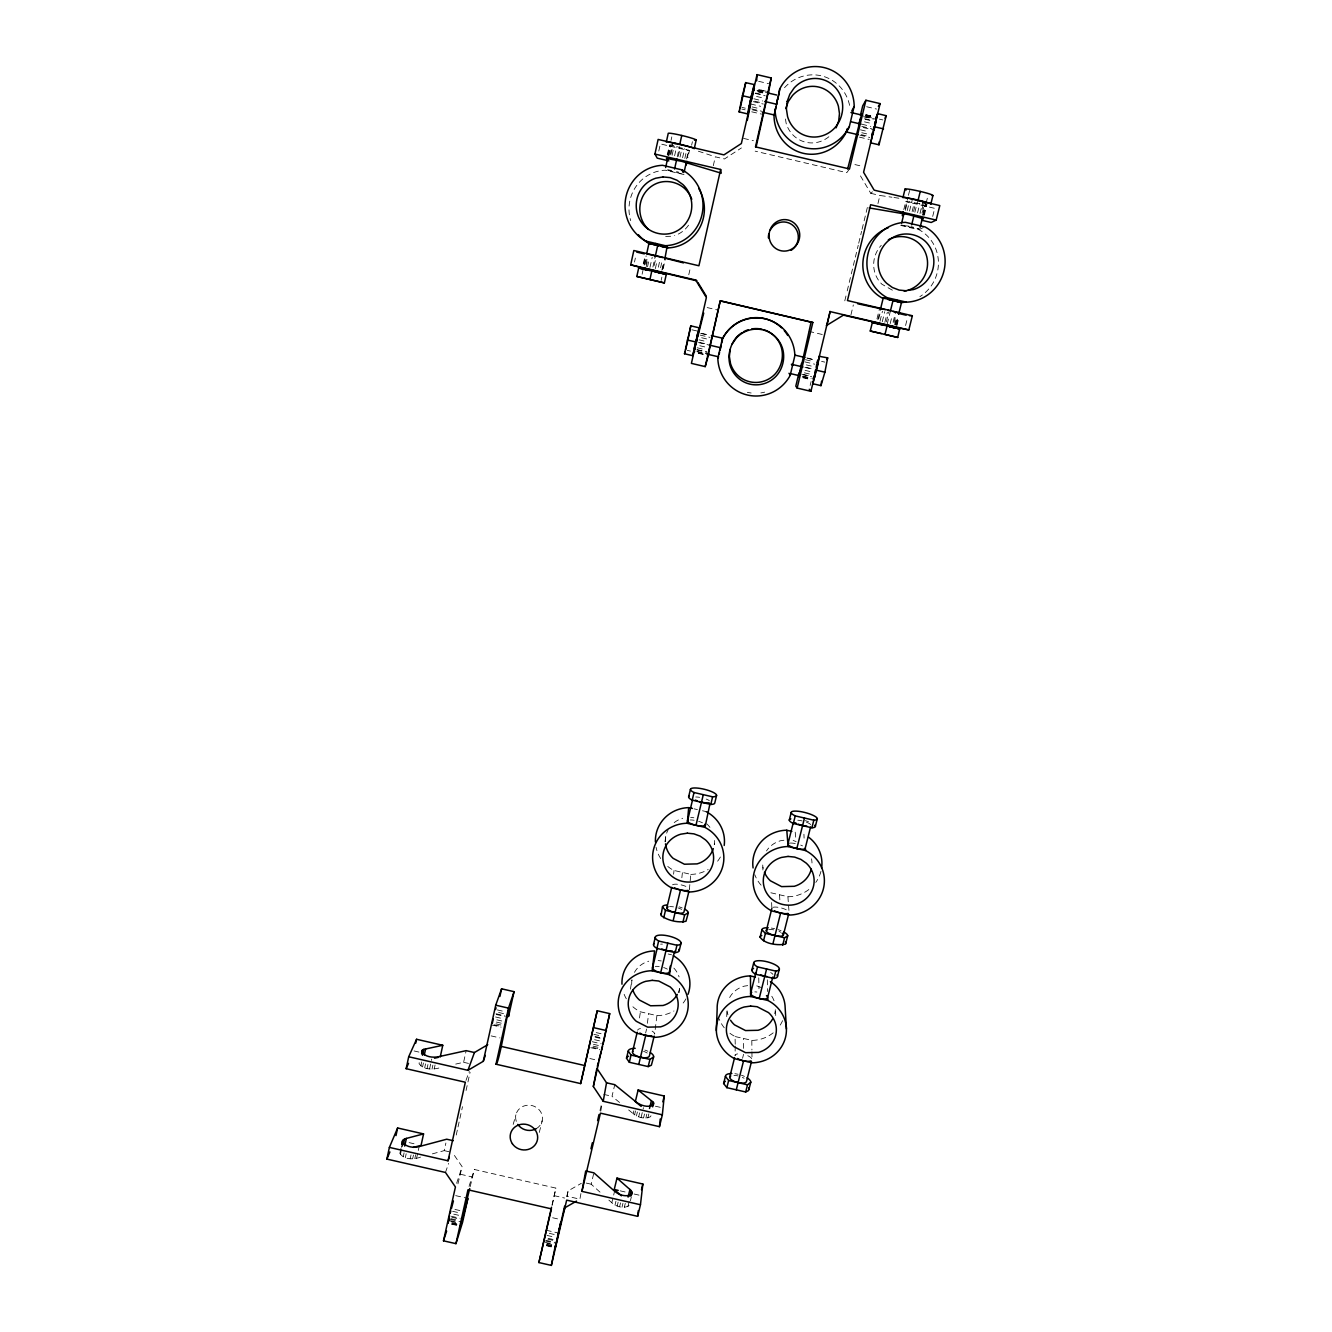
<?xml version="1.0" encoding="UTF-8"?>
<svg xmlns="http://www.w3.org/2000/svg" width="1332" height="1332" viewBox="0 0 1332 1332"><rect width="100%" height="100%" fill="white"/><g stroke="black" fill="none" stroke-linecap="round" stroke-linejoin="round"><path stroke-width="0.75" stroke-dasharray="5 3.75" d="M743.556 1048.384L743.572 1038.494M735.214 1046.103L735.097 1055.627A8.725 3.163 14.9 0 1 737.595 1053.895M735.231 1044.205L735.048 1036.496A34.016 32.268 2.7 0 1 729.17 1032.683M726.723 1016.632L726.872 1010.772M419.197 1062.67L419.114 1063.702C424.109 1070.678 434.698 1069.563 441.941 1067.198M667.765 866.449A34.565 33.383 6.7 0 0 673.759 870.395L690.808 874.358L689.393 889.376A8.841 2.564 13.6 0 0 689.16 888.644M679.17 992.623L679.586 988.494M420.562 1157.092C413.986 1159.689 403.979 1160.039 399.9 1153.279L400.016 1152.163M681.851 877.755L682.434 872.427M673.576 874.225L674.042 870.495M632.9 1006.776A34.016 32.351 8.2 0 0 640.126 1011.737L656.909 1015.633L654.628 1034.115A8.708 3.163 13.7 0 0 650.749 1030.419M647.352 1023.292L648.667 1013.735M639.493 1017.964L640.409 1011.837M665.001 841.757L665.917 835.597M630.402 989.193L631.967 979.853A24.242 23.06 8.2 0 0 631.718 983.965M600.749 1111.271L602.097 1103.778M580.935 1193.555L579.903 1199.166L567.432 1196.319M566.982 1196.552L568.115 1190.891L581.368 1183.299M399.9 1153.279L402.381 1141.707M401.581 1147.335L402.414 1143.489M400.433 1154.478L401.681 1148.684M402.098 1146.752L402.913 1142.889M420.845 1065.9L421.695 1061.954M403.246 1156.759L404.079 1152.879M422.56 1066.932L423.41 1062.986M405.344 1157.674L406.177 1153.795M424.692 1067.831L425.541 1063.868M427.072 1068.514L427.938 1064.551M410.189 1158.79L411.039 1154.911M429.587 1068.947L431.718 1059.073M412.62 1158.89L413.453 1155.027M432.018 1069.097L432.867 1065.15M414.801 1158.673L415.651 1154.811M434.215 1068.963L435.065 1065.017M552.247 1205.094L555.894 1188.111L474.358 1169.479L468.548 1187.961M416.616 1158.174L417.882 1152.38M418.298 1150.448L419.13 1146.586M634.498 262.054L635.364 258.075M658.807 151.032L660.372 143.906L689.393 150.732L687.812 157.842M432.384 1153.862L444.222 1150.632L445.887 1143.023M455.727 1064.085L463.603 1062.303L466.167 1050.648M643.256 263.769L645.237 255.694M667.215 154.778L669.463 145.604M643.739 263.919L645.52 255.844M667.682 155.095L670.063 144.256M671.062 140.359L671.811 136.896M642.107 274.226L643.289 269.097M644.172 265.118L646.153 255.861M668.314 155.394L670.545 145.271M644.904 264.219L646.669 256.16M668.831 155.528L671.195 144.722L689.393 150.732M645.903 264.285L647.702 256.194M669.996 154.912L672.394 144.023M646.203 266.666L647.985 258.624M670.962 154.296L672.543 147.103M647.535 266.783L649.317 258.674M672.111 155.278L674.109 146.204M456.243 1135.014L457.575 1128.937M458.025 1126.922L462.487 1106.676M466.067 1090.492L470.079 1072.277M649.983 267.349L652.23 257.209M674.608 155.794L676.606 146.703M652.913 267.049L654.894 257.825M677.272 156.826L679.52 146.67M654.212 265.501L655.96 257.592M678.354 156.294L680.136 148.252M655.361 268.598L657.159 260.489M680.036 157.059L682.051 147.985M658.358 267.183L660.156 259.074M682.6 157.742L684.615 148.668M660.589 267.732L662.37 259.623M684.831 158.391L686.846 149.317M457.925 1183.815L462.121 1166.682L452.397 1152.513M661.871 270.18L663.669 262.088M686.563 158.958L688.577 149.9M662.52 269.414L664.285 261.472M687.329 157.725L689.127 149.634M663.186 268.764L665.384 258.824M661.138 280.453L661.887 277.089M691.641 145.188L692.407 141.725M470.196 1186.612L474.358 1169.479M688.777 274.758L690.575 266.816M713.303 165.701L715.301 156.81L724.458 158.958L741.425 147.935M551.964 1205.277L555.894 1188.111M566.783 1196.552L568.115 1190.891M599.983 1110.522L601.398 1104.478M600.016 1192.157L591.175 1184.215L593.872 1172.843M619.58 1102.496L612.021 1096.286L614.768 1084.681M645.637 1032.983L646.586 1029.037M629.037 1205.61C623.809 1209.056 616.2 1206.659 611.821 1202.746L613.203 1196.985M613.669 1195.07L614.585 1191.224M650.982 1115.733L650.549 1116.682C645.138 1119.729 637.778 1117.332 633.2 1113.669L634.132 1109.756M634.581 1114.817L635.514 1110.905M810.156 385.431L811.088 381.585M615.001 1205.11L615.933 1201.264M636.446 1115.9L637.395 1111.97M617.199 1206.043L618.131 1202.197M638.677 1116.799L639.61 1112.886M619.596 1206.742L620.529 1202.896M641.092 1117.498L643.456 1107.691M622.027 1207.158L622.96 1203.312M643.556 1117.931L644.505 1114.002M624.342 1207.242L625.274 1203.395M645.887 1118.048L646.836 1114.135M844.788 300.832L846.719 292.89M847.202 290.909L854.878 259.124M855.36 257.143L858.241 245.221M858.707 243.24L861.588 231.318M862.07 229.337L867.348 207.492M647.901 1117.881L648.851 1113.952M627.971 1206.442L629.82 1198.767M630.419 1200.748L631.351 1196.919M850.948 314.818L853.346 304.928M877.954 203.563L879.903 195.471L891.957 197.219M876.972 318.831L879.403 308.941M903.779 209.624L905.76 201.548L923.292 204.112L921.095 213.037M877.888 319.763L879.819 311.888M905.127 208.824L907.592 198.751M908.441 195.321L909.689 190.193M878.72 318.831L880.685 310.789M905.36 210.323L907.575 201.332M880.019 321.228L882.483 311.172M907.209 210.606L909.423 201.598M882.267 321.745L884.748 311.671M909.523 211.022L912.17 200.216M884.848 322.327L887.328 312.254M912.137 211.572L914.351 202.547M886.363 321.861L888.777 312.071M913.569 211.472L915.55 203.446M887.229 323.926L890.159 312.071M914.868 212.188L917.548 201.365M890.209 323.576L892.19 315.534M917.548 212.837L919.779 203.829M893.123 322.144L895.603 312.088M919.979 213.486L922.66 202.68M894.005 322.56L895.97 314.585M894.638 324.658L896.636 316.616M922.443 212.287L924.225 205.078M895.304 324.958L897.285 316.966M922.493 215.101L925.157 204.379M896.186 324.042L898.134 316.184M923.143 215.185L925.623 205.111M926.123 203.097L927.821 196.27M896.12 325.025L898.101 316.983M923.459 214.585L926.123 203.796M896.536 325.208L898.517 317.216M923.759 215.218L926.423 204.479M897.085 325.308L898.933 317.216M924.375 215.168L926.939 204.179M539.293 1132.416L542.191 1120.845M905.577 325.524L907.542 317.615M932.7 216.417L934.698 208.341L905.76 201.548M742.573 1058.257L743.556 1054.311M513.186 1124.408L515.917 1114.834M456.643 1183.266L462.121 1166.682M445.471 1172.46L448.618 1163.385M465.984 1080.435L469.247 1071.411M849.5 168.964L846.752 172.677L755.177 151.165M860.472 175.907L870.778 193.323L874.158 190.16M908.774 226.14L900.415 225.341L919.13 229.787A38.811 37.596 -66 0 1 938.427 262.537A38.811 37.596 -66 0 1 919.896 296.653M918.814 229.67L924.824 226.84M670.679 236.28L664.185 236.48M783.932 840.242L780.352 840.792A24.642 23.726 -1.1 0 0 766.483 850.948M747.702 985.63L744.172 986.163A24.242 22.994 2.7 0 0 728.121 1000.931M684.015 174.559L665.251 170.196A38.878 37.696 -89.3 0 0 630.702 220.662M690.642 817.432L693.855 817.765M690.808 874.358L691.125 874.391A34.565 33.383 6.7 0 0 708.174 869.513M770.862 892.773L788.211 896.769A34.582 33.3 -1.1 0 0 809.739 888.844M658.125 960.588L661.288 960.921M656.909 1015.633L657.225 1015.667A34.016 32.351 8.2 0 0 673.975 1010.971M735.331 1036.596L752.114 1040.409A34.016 32.268 2.7 0 0 774.575 1031.667M893.955 197.502L899.982 198.385M667.665 169.697L671.728 170.513M681.235 173.726L665.617 169.797M497.369 1009.939L504.612 1011.587M596.203 1032.6L603.429 1034.265M498.618 1012.487L504.045 1013.735M593.922 1034.348L601.148 1035.996M496.053 1013.752L504.945 1015.783M595.004 1036.429L600.332 1037.661M496.203 1014.484L505.261 1016.566M595.171 1037.178L600.599 1038.427M495.587 1016.999L502.847 1018.664M594.588 1039.709L601.831 1041.358M496.853 1019.862L502.281 1021.111M592.224 1041.724L601.265 1043.805M496.37 1022.077L503.613 1023.725M593.506 1044.338L598.934 1045.587M496.003 1023.892L501.431 1025.141M593.073 1046.153L598.501 1047.385M493.989 1024.774L501.215 1026.439M592.757 1047.418L599.983 1049.083M492.107 1025.074L501.148 1027.139M590.775 1047.685L599.8 1049.749M491.142 1035.896L500.016 1037.928M589.843 1058.524L596.919 1060.139M414.069 1050.948L420.113 1052.347M463.603 1062.303L468.564 1063.436M603.779 1094.404L612.021 1096.286M655.411 1106.226L661.438 1107.591M409.124 1142.623L415.101 1143.988M444.222 1150.632L450.749 1152.13M586.28 1183.082L591.175 1184.215M620.229 1190.841L626.19 1192.207M634.132 1194.021L640.109 1195.387M460.439 1174.258L472.66 1177.055M554.129 1195.653L564.602 1198.051M455.694 1195.637L466.15 1198.017M552.647 1217.748L559.607 1219.346M454.945 1209.423L460.256 1210.638M546.303 1230.268L556.909 1232.683M452.597 1211.288L459.673 1212.903M549.333 1233.349L554.645 1234.564M453.746 1214.168L459.057 1215.367M547.002 1235.43L554.079 1237.045M451.365 1216.266L460.223 1218.281M548.185 1238.344L555.278 1239.959M451.881 1217.298L458.907 1218.897M547.835 1239.176L554.845 1240.775M450.832 1218.647L457.908 1220.262M545.87 1240.308L554.728 1242.323M450.416 1219.429L462.587 1222.21M545.571 1241.041L554.345 1243.039M450.382 1220.711L457.459 1222.326M545.387 1242.373L552.464 1243.988M450.765 1221.444L457.792 1223.042M546.903 1243.355L552.164 1244.571M451.831 1222.759L457.142 1223.958M546.769 1244.404L552.064 1245.603M452.097 1223.259L457.375 1224.458M546.586 1244.804L553.629 1246.402M451.665 1223.842L458.741 1225.457M546.503 1245.453L553.563 1247.068M451.648 1224.291L457.092 1225.307M546.403 1245.67L553.446 1247.501M694.055 808.824L697.435 809.606M702.513 810.772L705.877 811.554M668.198 954.012L671.528 954.778M707.175 307.575L716.832 309.823M808.874 331.368L822.393 334.515M691.874 329.787L696.769 330.935M701.781 333.35L709.457 335.148M806.826 357.908L814.518 359.707M821.594 361.372L824.841 362.121M700.649 333.416L708.974 335.364M807.708 358.441L814.235 359.973M700.232 335.115L710.039 337.396M805.427 359.707L813.269 361.538M701.664 337.762L709.506 339.593M804.961 361.904L814.768 364.202M699.1 339.86L706.942 341.691M806.36 364.918L814.202 366.75M699.883 342.49L707.508 344.272M806.243 367.349L811.971 368.698M698.467 342.574L708.291 344.871M804.911 367.432L812.62 369.23M699.816 345.737L707.675 347.585M805.061 370.346L812.886 372.177M697.302 347.802L705.144 349.633M804.428 372.827L812.254 374.658M697.202 349.65L706.926 351.914M803.412 374.459L811.171 376.273M696.852 349.933L706.643 352.231M801.897 374.475L811.671 376.773M696.786 351.348L706.509 353.613M803.079 376.173L810.855 378.005M697.568 351.898L706.31 353.846M802.413 376.407L811.205 378.355M687.212 350.333L690.476 351.099M698.301 352.997L708.174 355.161M802.913 377.306L810.872 379.304M698.284 353.296L704.145 354.662M802.896 377.739L810.688 379.57M758.657 81.319L768.547 83.633M866.666 106.743L876.539 109.058M865.817 114.719L873.825 116.6M865.9 114.818L873.909 116.7M758.258 90.126L766.266 92.008M865.55 115.368L873.542 117.249M758.075 90.31L766.1 92.191M865.8 115.651L873.825 117.549M757.009 90.409L766.866 92.724M866.649 116.217L874.491 118.065M879.436 119.147L882.783 119.93M757.991 91.508L765.983 93.39M865.134 116.716L875.107 119.064M757.692 91.808L763.719 93.223M863.502 116.716L873.542 119.064M755.594 93.024L763.569 94.905M864.585 118.681L872.56 120.546M755.177 93.423L765.234 95.804M865.084 119.297L873.109 121.179M756.576 96.453L764.635 98.335M864.501 121.845L872.543 123.726M753.929 98.784L762.753 100.999M861.837 124.176L870.812 126.423M754.728 101.182L762.57 103.03M861.804 126.374L871.544 128.671M753.263 101.682L763.319 104.046M863.153 127.539L873.193 129.903M750.649 103.979L760.705 106.344M860.439 129.82L868.464 131.701M752.13 106.926L760.156 108.808M861.804 132.717L869.813 134.599M751.731 108.891L761.754 111.255M861.255 134.665L869.263 136.547M741.991 107.409L745.304 108.192M752.563 109.907L760.439 111.755M860.039 135.181L869.829 137.479M741.791 109.058L745.137 109.84M751.714 111.805L761.571 114.119M859.39 137.129L869.23 139.444M743.589 138.411L753.429 140.709M854.911 164.569L862.753 166.417M870.778 193.323L879.903 195.471M911.205 226.69L913.586 227.273M676.556 171.628L678.837 172.228M917.532 228.355L919.646 229.27L901.165 224.941M698.384 151.199L713.419 156.194M767.332 979.853L767.448 991.524M756.743 985.863L762.67 988.028M803.929 834.232L804.095 838.128M793.139 840.459L796.136 841.574M892.39 290.193L881.867 284.182A27.656 26.79 -66 0 1 881.268 245.304M628.654 1109.939L633.2 1113.669M608.874 1200.099L611.821 1202.746M785.48 119.014L786.096 123.11A28.355 27.206 -77.8 0 0 830.635 135.181M795.204 832.184L795.77 837.978M787.911 896.736L788.927 910.389M779.536 894.804L779.869 900.332M771.611 902.563L771.877 908.374M775.557 1011.621L775.723 1015.533M762.903 870.012L762.72 864.235A24.642 23.726 -1.1 0 0 763.203 868.347M758.757 977.838L758.99 988.794M751.814 1040.375L751.914 1049.949M751.931 1051.864L752.014 1059.506M516.283 1121.361A13.47 12.587 13.1 0 1 523.809 1106.043A13.47 12.587 13.1 0 1 540.925 1112.237A13.47 12.587 13.1 0 1 536.346 1128.62M637.678 1030.235A8.708 3.163 13.7 0 1 640.476 1028.587M655.311 966.399A8.758 2.914 13.7 0 1 659.223 966.516M663.619 967.532A8.758 2.914 13.7 0 1 667.349 969.163M643.556 1051.364A8.675 3.263 13.7 0 1 647.219 1053.063M660.605 944.155A8.791 2.814 13.6 0 1 662.437 944.122M685.947 998.883A34.016 32.351 8.2 0 1 680.802 1005.693M626.323 998.784A34.016 32.351 8.2 0 1 623.493 992.523M679.52 988.827A24.242 23.06 8.2 0 1 678.221 992.64M634.465 972.343A24.242 23.06 8.2 0 1 648.717 961.204M673.875 968.098A24.242 23.06 8.2 0 1 679.07 976.872M644.855 1050.049A13.054 4.895 13.7 0 1 647.835 1051.231M672.543 884.814A8.841 2.564 13.6 0 1 679.936 884.614A8.841 2.564 13.6 0 1 688.361 887.828M690.226 819.963A8.908 2.281 13.5 0 1 694.155 820.279M698.634 821.311A8.908 2.281 13.5 0 1 702.447 822.793M695.704 797.002A8.924 2.181 13.5 0 1 699.633 797.335M706.193 799.067A8.924 2.181 13.5 0 1 709.307 800.599M669.563 906.659A8.825 2.647 13.6 0 1 673.476 906.859M677.905 907.875A8.825 2.647 13.6 0 1 681.668 909.44M720.379 857.009A34.565 33.383 6.7 0 1 716.316 862.753M660.689 858.557A34.565 33.383 6.7 0 1 656.043 847.235M665.317 841.774A24.625 23.793 6.7 0 1 668.148 829.786M674.208 822.61A24.625 23.793 6.7 0 1 682.683 818.264M706.726 823.809A24.625 23.793 6.7 0 1 709.923 827.355M679.154 906.842A13.27 3.996 13.6 0 1 682.217 907.958M770.662 972.56A8.791 2.814 14.7 0 1 772.926 974.375M747.768 1055.71A8.725 3.163 14.9 0 1 751.714 1058.59M733.932 1075.44A8.691 3.263 15 0 1 738.128 1075.956M742.34 1077.372A8.691 3.263 15 0 1 744.072 1078.287M754.828 991.874A8.775 2.914 14.7 0 1 756.876 992.04M782.567 1020.678A34.016 32.268 2.7 0 1 779.187 1026.572M724.275 1027.804A34.016 32.268 2.7 0 1 719.163 1018.947M775.341 1009.723A24.242 22.994 2.7 0 1 774.725 1013.685M727.938 1014.751A24.242 22.994 2.7 0 1 727.072 1010.822M771.794 996.269A24.242 22.994 2.7 0 1 774.375 1001.781M734.881 1073.709A13.087 4.895 15 0 1 738.144 1074.291M741.408 1075.207A13.087 4.895 15 0 1 744.455 1076.406M797.785 820.212A8.941 2.165 14.3 0 1 802.08 820.912M806.443 822.21A8.941 2.165 14.3 0 1 810.655 824.541M790.309 843.056A8.924 2.264 14.3 0 1 796.353 843.772M800.698 845.087A8.924 2.264 14.3 0 1 802.513 845.887M772.96 907.325A8.858 2.547 14.5 0 1 787.828 910.738M768.697 929.486A8.841 2.647 14.6 0 1 774.708 930.069M779.004 931.418A8.841 2.647 14.6 0 1 780.802 932.267M820.962 871.361A34.582 33.3 -1.1 0 1 815.783 882.417M761.105 885.181A34.582 33.3 -1.1 0 1 754.778 874.708M811.521 858.84A24.642 23.726 -1.1 0 1 811.987 862.969M805.327 820.662A13.453 3.263 14.3 0 1 808.491 821.727M771.328 928.071A13.303 3.979 14.6 0 1 774.641 928.704M777.971 929.603A13.303 3.979 14.6 0 1 781.085 930.718M688.544 225.191A27.706 26.856 -89.3 0 1 674.558 235.597M784.515 87.712A39.777 38.162 -77.8 0 1 824.208 76.623A39.777 38.162 -77.8 0 1 850.199 108.991M764.668 392.141A37.862 37.229 -76.8 0 1 760.838 392.907M751.148 392.99A37.862 37.229 -76.8 0 1 747.335 392.307M714.535 840.475L714.302 844.638A24.625 23.793 6.7 0 0 714.535 840.475M766.383 91.325L758.374 89.427L766.333 91.375"/><path stroke-width="1.5" d="M698.418 331.318L699.017 327.772L690.808 325.857L688.294 337.978M690.808 325.857L684.498 353.763L692.69 355.677L699.017 327.772M716.333 1030.535L717.165 1009.04A34.016 32.268 2.7 0 1 750.149 975.906L755.427 977.072M756.676 80.852L757.026 74.625L771.228 77.972L768.331 93.623M704.678 827.305L686.946 823.243A35.648 34.366 6.7 0 0 653.496 849.649A35.648 34.366 6.7 0 0 671.561 887.861L689.46 891.99A35.648 34.366 6.7 0 0 722.943 865.65A35.648 34.366 6.7 0 0 704.978 827.405L709.923 803.879M413.453 1147.385L421.079 1145.353L423.559 1133.915L404.562 1138.893L402.381 1141.707C405.511 1147.152 413.503 1148.067 419.13 1146.586L446.72 1139.21L453.263 1140.708M717.865 358.125L717.831 358.475A39.127 38.495 -76.6 0 0 790.176 375.374L794.854 355.677A39.127 38.495 -76.6 0 0 722.377 338.728L717.865 358.125L718.614 356.826L707.125 354.145M730.069 349.55L729.387 356.56L730.502 363.486A26.973 26.54 -76.8 0 0 775.191 373.926C781.518 366.866 783.899 356.826 781.401 347.669A26.973 26.54 -76.8 0 0 763.752 329.703M775.107 109.124L775.058 109.49A41.192 39.494 -77.8 0 0 805.244 147.802A41.192 39.494 -77.8 0 0 849.25 126.94L854.195 106.21A41.192 39.494 -77.8 0 0 824.009 67.566A41.192 39.494 -77.8 0 0 779.836 88.711L774.025 116.284A39.777 38.162 -77.8 0 0 803.196 153.297A39.777 38.162 -77.8 0 0 845.72 133.15L849.383 126.607M551.531 1207.192L538.911 1262.57L551.348 1265.4L566.666 1200.132L637.645 1216.332L640.459 1204.744L581.934 1191.374L600.416 1113.152L659.457 1126.656L662.337 1114.834L664.252 1096.02L638.111 1090.026L635.331 1101.631L641.208 1106.392M659.457 1126.656L660.239 1119.03M875.823 118.015L875.823 117.066M687.262 823.276L688.694 807.625A34.565 33.383 6.7 0 0 655.411 842.024M870.629 141.492L870.612 142.84L879.003 144.805L886.196 115.718L877.638 113.603L876.09 118.365M669.263 974.708L651.814 970.728A35.065 33.267 8.2 0 0 619.03 996.219A35.065 33.267 8.2 0 0 636.912 1033.282L654.545 1037.328A35.065 33.267 8.2 0 0 687.362 1011.904A35.065 33.267 8.2 0 0 669.563 974.808L670.246 966.116M640.459 1204.744L642.857 1184.031L616.982 1178.121L614.252 1189.476L621.428 1195.836M747.951 112.654L747.518 113.886L739.127 111.905L742.423 95.688L745.654 82.634L754.178 84.549L754.062 85.481M637.645 1216.332L638.311 1210.621M745.77 82.567L740.126 108.675M747.518 113.886L750.299 100.782M748.634 108.974L749.3 105.428M652.131 970.762L654.595 950.915A34.016 32.351 8.2 0 0 621.977 984.198M752.98 90.093L752.447 91.592M813.003 381.635L812.786 383.733L820.978 385.647L824.891 372.194L827.672 357.858L819.23 356.327M813.919 379.087L814.318 376.173M858.091 134.715L846.336 131.968L846.403 131.102M448.301 1221.944L448.268 1223.292M764.735 101.465L776.606 104.262L777.405 99.101M778.687 95.504L779.72 89.044M722.876 338.278L711.371 335.597M879.253 141.825L879.003 144.805M694.571 351.099L694.538 351.981M603.213 1101.298L606.526 1082.799L596.869 1068.331L593.339 1086.512L603.213 1101.298L662.337 1114.834M821.561 381.235L820.978 385.647M581.934 1191.374L585.697 1170.978L593.872 1172.843L614.585 1191.224C618.98 1195.104 626.573 1197.518 631.818 1194.105L631.301 1190.691L616.982 1178.121M817.182 362.454L817.498 360.739M753.995 90.559L754.362 88.495L753.662 90.859M593.339 1086.512L609.706 1013.619L597.236 1010.755L580.652 1083.599L495.987 1064.201L508.508 1008.124L514.069 991.674L501.598 988.81L495.72 1005.177L483.283 1061.304L467.948 1070.329L408.691 1056.759L406.16 1068.697L465.334 1082.233L448.035 1160.805L389.377 1147.401L386.879 1159.09L445.471 1172.46L455.427 1186.962L443.489 1240.825L455.944 1243.655L462.587 1222.21L467.898 1198.417L460.472 1226.306L469.713 1188.527M799.916 371.528L801.498 363.386M799.516 373.559L799 376.839L811.071 322.178L812.836 322.444L797.152 388.078L810.938 391.308L830.119 311.505L826.706 325.691M492.39 1023.059L493.223 1019.03M762.404 112.221L774.208 114.985L776.007 106.826M563.952 1211.72L564.718 1207.858L576.54 1201.098M551.348 1265.4L555.377 1245.453M753.163 89.993L753.696 87.346M767.981 93.856L768.381 91.791L756.043 147.352M747.269 120.413L750.649 103.979M872.044 135.714L872.427 133.849M876.223 120.713L875.34 124.858M555.694 1245.37L555.211 1247.901L564.651 1206.143M694.188 348.418L694.588 346.52M580.652 1083.599L597.236 1010.755M694.904 349.483L695.354 347.336M395.987 1135.613L397.619 1127.988L423.559 1133.915M415.734 1043.172L416.566 1039.276L442.773 1045.287L440.243 1056.942M401.665 1144.454L402.497 1140.592M402.414 1143.489L403.23 1139.643M421.611 1053.945L422.46 1050.016L423.776 1049.366L442.773 1045.287M448.618 1220.312L449.6 1215.866M403.313 1144.671L404.562 1138.893M422.51 1055.26L423.776 1049.366M404.728 1146.103L406.377 1138.41M424.325 1054.844L425.591 1048.967M647.002 269.164L630.702 264.835L633.832 250.516L698.917 265.767L720.645 169.48L654.928 154.062L658.125 139.427L723.942 154.878L741.358 143.54L757.026 74.625M656.693 272.161L666.266 274.475L664.385 282.917L636.813 276.473L638.677 268.015L649.666 270.496M666.3 142.158L668.214 133.466A14.386 1.132 13.5 0 1 681.751 135.464A14.386 1.132 13.5 0 1 696.186 140.026L694.255 148.718A14.369 1.066 13.4 0 0 683.449 145.121A14.369 1.066 13.4 0 0 667.898 141.975M646.803 253.197L648.984 243.256L666.966 247.402L664.735 259.49M665.65 167.532L667.432 159.44M649.933 279.47L651.814 270.945L655.427 271.811M679.82 144.222L681.751 135.464M655.128 257.076L657.775 245.088L655.66 243.456M674.575 169.014L676.822 158.858M556.11 1243.439L560.922 1221.694L557.642 1235.563M499.883 996.469L501.598 988.81M684.182 171.878L686.43 161.771M686.23 164.968L687.029 161.405M455.944 1243.655L467.965 1189.809L551.431 1208.873L538.911 1262.57M816.15 367.216L816.716 364.668M817.032 367.715L818.347 360.606L817.465 363.153M874.558 124.209L875.124 121.662M495.987 1064.201C499.583 1064.767 512.254 982.8 508.508 1016.599L514.069 991.674M695.071 344.289L695.62 341.891L687.245 340.026M696.603 339.21L696.07 341.608L696.852 338.178M750.033 101.565L754.178 84.549M695.903 344.822L697.135 339.394M750.815 100.266L751.381 97.719M751.265 101.215L753.163 92.957M719.147 354.245L719.58 352.364M685.58 349.95L687.911 339.693M750.599 101.249L751.464 97.502M750.882 98.202L751.997 93.456M630.702 264.835L695.687 280.036L706.376 297.536L691.408 363.386L705.211 366.616L720.262 300.782L812.836 322.444M771.228 77.972L755.477 146.87L849.5 168.964L865.9 100.266L880.102 103.596L863.586 172.278L874.158 190.16L939.793 205.578L936.18 220.096L931.185 222.477L921.561 220.213M708.84 353.629L705.211 366.616M720.262 300.782L708.041 355.577L708.457 354.079M720.079 350.133L721.178 345.321M776.606 104.262L777.172 101.765M603.08 1044.221L609.706 1013.619M597.335 1066.383L598.251 1062.486M870.612 142.84L877.638 113.603M777.705 99.5L778.471 96.304M721.711 343.057L722.527 339.593M590.942 1148.8L592.357 1142.756M597.602 1120.595L599.017 1114.551M650.366 1052.613A13.054 4.895 13.7 0 1 653.646 1056.909L651.348 1065.25L648.201 1066.599L629.32 1062.27L626.506 1058.241L628.221 1051.065A13.054 4.895 13.7 0 1 635.197 1048.334M653.529 944.554L655.277 937.212M684.815 909.207A13.27 3.996 13.6 0 1 688.311 912.886L685.997 921.244C678.388 923.126 667.215 920.379 661.005 915.484L662.47 906.942A13.27 3.996 13.6 0 1 666.616 905.011M688.611 796.936L690.426 789.343M629.32 1062.27L631.035 1055.077L628.221 1051.065M663.719 917.798L665.484 910.372L662.47 906.942M656.892 948.417L658.641 941.041A13.22 4.179 13.6 0 1 659.423 935.147A13.22 4.179 13.6 0 1 677.605 939.326A13.22 4.179 13.6 0 1 676.956 945.254L675.174 952.63L656.892 948.417A13.22 4.229 13.6 0 1 654.129 943.572M692.207 800.149L694.022 792.523A13.437 3.23 13.5 0 1 694.455 787.961A13.437 3.23 13.5 0 1 712.936 792.224A13.437 3.23 13.5 0 1 712.62 796.819L710.788 804.445L692.207 800.149A13.437 3.28 13.5 0 1 689.16 796.186M632.484 1052.047L637.212 1032.217M652.53 967.864L657.409 947.418M666.799 907.941L671.728 887.295M687.512 820.995L692.54 799.866M799.017 372.677L795.803 386.147L797.152 388.078M847.652 168.881L861.887 113.869L861.155 115.784M860.439 115.301L862.72 105.811L865.9 100.266M638.761 1064.434L645.72 1035.347M652.93 967.182A8.758 2.914 13.7 0 0 660.705 972.726L667.798 943.039M673.309 920.012L680.502 889.976M687.878 820.462A8.908 2.281 13.5 0 0 695.97 825.291L703.313 794.621M654.145 1036.096L649.383 1055.926A8.675 3.263 13.7 0 1 639.377 1056.959A8.675 3.263 13.7 0 1 632.9 1051.281M669.596 971.777L674.508 951.348M688.944 891.258L683.982 911.887A8.825 2.647 13.6 0 1 672.876 911.987A8.825 2.647 13.6 0 1 668.131 906.892M648.201 1066.599L649.933 1059.406L653.646 1056.909M682.9 922.227L684.681 914.801L688.311 912.886M813.419 379.337L814.368 375.424M817.182 363.686L818.131 359.773M679.27 950.482L681.035 943.139M716.599 795.387L714.768 802.98A13.437 3.28 13.5 0 1 710.788 804.445M628.088 1197.118L629.936 1189.476M649.5 1108.474L651.381 1100.682L638.111 1090.026M629.903 1196.419L631.301 1190.691M651.847 1105.71L652.78 1101.814L651.381 1100.682M631.168 1195.736L632.101 1191.924M652.68 1106.859L653.612 1102.946L652.78 1101.814M696.703 337.212L697.568 333.749M697.735 336.846L703.729 313.087M602.547 1046.419L601.598 1050.165M641.475 1189.709L642.857 1184.031M662.837 1101.814L664.252 1096.02M873.193 129.903L873.892 127.023M874.125 129.903L874.758 127.356M814.851 372.627L815.517 369.93M889.093 326.457L899.633 328.971L897.735 337.446L870.246 331.019L872.31 322.61L882.05 324.825M905.044 189.011L902.929 197.652A14.352 1.066 12.9 0 1 918.114 200.116A14.352 1.066 12.9 0 1 930.802 204.196L932.933 195.571M902.297 215.684L903.279 211.655M880.302 309.923L883.199 298.118L893.073 300.216L901.531 302.414L898.617 314.219M901.664 222.927L904.128 212.854M816.466 370.13L812.786 383.733M890.642 310.09L893.073 300.216L896.719 299.933M911.671 224.808L913.985 215.418M918.114 200.116L920.262 191.425M920.146 227.256L922.144 219.197M895.071 327.239L908.824 329.936L912.353 315.751L847.452 300.549L870.645 204.712L936.18 220.096M747.069 1077.788A13.087 4.895 15 0 1 750.798 1082.2L748.584 1090.558L745.704 1091.974L726.856 1087.661L723.626 1083.515L725.407 1076.373A13.087 4.895 15 0 1 731.834 1073.509M751.864 970.279L753.679 962.953M783.782 931.984A13.303 3.979 14.6 0 1 787.745 935.78L785.53 944.138C778.154 945.57 764.818 944.305 760.106 937.212L761.937 929.836A13.303 3.979 14.6 0 1 768.248 927.771M789.277 820.179L791.158 812.62M450.199 1213.352L450.815 1210.888M726.856 1087.661L728.654 1080.485L725.407 1076.373M763.552 940.775L765.4 933.366L761.937 929.836M729.67 1077.355L734.598 1057.591M750.615 993.489L755.71 973.109M766.266 930.835L771.877 908.374M787.911 844.155L793.173 823.109M755.677 974.258L757.508 966.899A13.253 4.196 14.7 0 1 757.359 960.772A13.253 4.196 14.7 0 1 775.524 964.951A13.253 4.196 14.7 0 1 775.79 971.095L773.942 978.454L755.677 974.258A13.237 4.229 14.7 0 1 753.546 968.481M793.339 823.509L795.237 815.9A13.47 3.213 14.3 0 1 794.721 811.105A13.47 3.213 14.3 0 1 813.186 815.367A13.47 3.213 14.3 0 1 813.819 820.196L811.904 827.788L793.339 823.509A13.453 3.263 14.3 0 1 790.875 818.88M736.28 1089.826L743.556 1060.838M759.207 998.467L766.633 968.88M773.126 942.989L780.635 913.036M796.819 848.567L804.495 817.981M751.514 1061.487L746.553 1081.234A8.691 3.263 15 0 1 735.897 1082.034A8.691 3.263 15 0 1 730.818 1075.956M772.776 977.039L767.665 997.402L768.048 1000.548A35.065 33.183 2.8 0 1 785.48 1037.511A35.065 33.183 2.8 0 1 752.364 1062.819L734.764 1058.79A35.065 33.183 2.8 0 1 717.249 1021.844A35.065 33.183 2.8 0 1 750.332 996.469L767.765 1000.432M783.432 934.781L788.611 914.218M805.51 850.565L787.795 846.519A35.664 34.282 -0.9 0 0 754.045 872.826A35.664 34.282 -0.9 0 0 771.711 910.938L789.593 915.051A35.664 34.282 -0.9 0 0 823.392 888.81A35.664 34.282 -0.9 0 0 805.81 850.682L805.244 848.151L810.539 827.122M745.704 1091.974L747.518 1084.814L750.798 1082.2M782.7 945.187L784.565 937.795L787.745 935.78M777.555 976.189L779.403 968.863M815.4 826.206L817.315 818.647M693.739 351.864L692.69 355.677M451.415 1208.623L453.413 1200.981M871.827 135.081L872.477 132.651M874.741 124.176L875.324 122.011M847.368 128.488L846.336 131.968M872.91 134.499L873.492 132.351M449.001 1221.044L449.533 1219.146M858.541 125.125L860.605 117.732M598.701 1060.555L601.115 1051.897M685.114 351.765L684.498 353.763M495.554 1009.523L496.053 1007.791M813.153 378.804L813.636 377.222M814.801 376.606L814.068 378.854M739.593 110.673L739.127 111.905M443.489 1240.825L446.636 1231.101M885.064 118.248L886.046 115.584M448.035 1160.805L449.284 1157.208M483.283 1061.304L485.331 1055.427M467.948 1070.329L474.425 1052.53L487.745 1044.688M826.939 359.557L827.672 357.858M785.747 108.475L788.294 101.532L792.49 95.488A28.355 27.206 -77.8 0 1 818.697 87.03A28.355 27.206 -77.8 0 1 838.411 106.294L839.476 113.586L838.694 120.929L836.113 127.855M386.879 1159.09L389.893 1151.947M389.377 1147.401L397.619 1127.988M406.16 1068.697L408.524 1063.369M408.691 1056.759L416.566 1039.276M851.747 111.039L854.145 106.577M720.063 348.601L720.629 347.735L709.09 345.038M878.321 106.327L880.102 103.596M732.134 344.006L736.33 338.062A27.889 27.439 -76.6 0 1 782.667 348.884C785.247 358.341 782.783 368.731 776.24 376.024A27.889 27.439 -76.6 0 1 730.036 365.234C727.339 355.494 730.053 344.822 736.579 337.196A26.973 26.54 -76.8 0 1 741.957 332.7M722.26 339.061L723.093 337.845A37.862 37.229 -76.8 0 1 781.584 327.822M422.46 1050.016L421.645 1051.88C425.124 1057.042 432.883 1057.858 438.594 1056.709L466.167 1050.648L474.425 1052.53M826.323 325.624L844.022 314.768M696.186 140.026L694.488 140.21M434.515 1058.207L438.328 1057.375M904.012 290.959L913.536 289.543A28.621 27.706 -65.7 0 0 925.474 241.492C918.314 234.732 907.808 232.334 898.384 235.131A28.621 27.706 -65.7 0 0 878.97 256.027A28.621 27.706 -65.7 0 0 886.579 283.233L892.407 287.512L899.15 290.093L906.343 290.776M887.279 297.719L886.946 297.585A40.16 38.878 -65.7 0 1 868.098 253.396A40.16 38.878 -65.7 0 1 905.46 222.327L925.157 226.956A40.16 38.878 -65.7 0 1 943.905 271.179A40.16 38.878 -65.7 0 1 906.493 302.164L887.279 297.719L882.234 298.068A38.811 37.596 -66 0 1 862.986 261.355A38.811 37.596 -66 0 1 888.394 227.672M893.489 300.749L900.798 302.464L906.16 302.131M667.382 247.569L660.938 246.27M909.473 315.684L912.353 315.751M925.59 203.163L922.81 202.83M921.611 218.681L923.476 218.748L908.624 214.635L869.18 207.925M665.134 245.671L665.467 245.704A40.226 38.994 -89.5 0 0 702.031 214.452A40.226 38.994 -89.5 0 0 682.284 169.947L662.52 165.301A40.226 38.994 -89.5 0 0 626.007 196.636A40.226 38.994 -89.5 0 0 645.87 241.109L665.134 245.671L668.081 247.902A38.878 37.696 -89.3 0 0 698.667 188.428M900.798 302.464L901.131 302.497A38.811 37.596 -66 0 0 905.061 302.131M791.841 831.401L786.463 830.202A34.582 33.3 -1.1 0 0 753.08 867.948M638.677 268.015L647.485 269.996M901.531 302.414L894.055 300.865M661.438 273.36L658.674 272.627M666.266 274.475L662.637 273.726M636.813 276.473L664.385 282.917M673.476 143.323L675.341 143.64M894.721 327.888L891.241 326.973M899.816 329.054L897.435 328.571M898.268 312.97L900.066 313.286L893.189 311.505M870.246 331.019L881.384 333.549M646.603 253.846L662.82 257.592M857.741 303.779L885.247 309.657M894.821 326.956L896.602 327.306L843.256 315.118M880.052 324.359L877.072 323.759M495.72 1005.177L508.508 1008.124M593.689 1027.655L606.46 1030.585M631.035 1055.077L649.933 1059.406M728.654 1080.485L747.518 1084.814M501.814 1046.536L584.482 1065.483M606.526 1082.799L614.768 1084.681L636.013 1101.914C640.642 1105.543 647.951 1107.941 653.396 1104.944L653.612 1102.946M614.252 1189.476L618.231 1190.392M880.019 324.309L884.331 325.341M694.022 792.523L712.62 796.819M795.237 815.9L813.819 820.196M688.994 807.658L692.374 808.441M665.484 910.372L684.681 914.801M765.4 933.366L784.565 937.795M658.641 941.041L676.956 945.254M757.508 966.899L775.79 971.095M887.828 310.239L890.542 310.872M648.234 270.113L652.031 271.045M883.466 325.091L887.079 325.94L884.997 334.399L897.735 337.446M638.378 234.732A38.878 37.696 -89.3 0 0 649.117 243.456L658.591 245.721L656.21 245.155M660.422 246.154L667.748 247.869M888.011 299.467L891.674 300.316L889.326 299.767M636.679 252.098L644.338 253.896M898.484 313.42L906.126 315.201M829.703 311.505L908.824 329.936M889.443 326.723L895.52 328.138M720.878 301.065L811.071 322.178M795.304 355.211L804.911 357.459M802.98 366.983L791.408 364.269L792.557 365.551M824.891 372.194L816.649 370.263L819.48 355.927M790.908 373.709L798.584 375.507M768.83 93.19L776.706 95.038M850.965 112.521L862.736 115.285M742.423 95.688L750.898 97.686M875.074 126.906L883.532 128.888M851.115 121.795L860.972 124.109M668.847 160.889L657.242 158.158L654.928 154.062M886.746 325.907L890.625 326.773M654.428 271.611L658.841 272.61M917.698 200.383L920.079 200.966M645.77 268.664L642.374 267.799L696.936 280.852L695.687 280.036M646.32 269.863L643.289 269.097M875.274 323.393L872.31 322.61M653.962 244.605L648.984 243.256M664.568 258.042L683.466 262.887M922.227 201.548L925.324 202.547M884.098 298.435L883.199 298.118M668.031 159.141L666.433 158.391L681.801 161.372L721.245 173.193L720.645 169.48M646.187 241.242L649.433 243.573M809.24 389.277L810.938 391.308M788.994 373.26L790.292 375.041M697.968 282.567L706.293 296.187M681.951 169.813L683.133 172.544M786.779 830.236L788.111 846.553M786.429 1028.987L785.147 1007.492A34.016 32.268 2.7 0 0 770.379 981.634M750.449 975.923L750.649 996.503M536.346 1128.62A13.47 12.587 13.1 0 1 517.798 1124.391M770.196 230.17A15.368 14.935 -77.5 0 1 793.656 226.057A15.368 14.935 -77.5 0 1 791.141 250.333M768.398 237.929A15.368 14.935 -77.5 0 1 768.797 233.933M651.864 1035.797A8.708 3.163 13.7 0 1 643.539 1034.731M641.524 1033.948A8.708 3.163 13.7 0 1 639.843 1033.033M669.397 970.961A8.758 2.914 13.7 0 1 660.705 972.726M672.227 950.915A8.791 2.814 13.6 0 1 661.804 948.983M673.359 955.727A34.016 32.351 8.2 0 1 688.061 994.255M677.322 994.438A24.242 23.06 8.2 0 1 663.053 1005.494L650.565 1005.777L639.493 1000.082A24.242 23.06 8.2 0 1 632.8 989.909M678.937 949.283A13.22 4.229 13.6 0 1 675.174 952.63M626.506 1058.241A13.054 4.945 13.7 0 1 628.604 1056.176M688.111 890.392A8.841 2.564 13.6 0 1 674.475 887.811M704.611 824.325A8.908 2.281 13.5 0 1 695.97 825.291M709.14 802.796A8.924 2.181 13.5 0 1 699.25 801.564M697.169 800.848A8.924 2.181 13.5 0 1 695.387 800.082M706.176 811.671A34.565 33.383 6.7 0 1 724.208 845.454M713.319 848.65A24.625 23.793 6.7 0 1 697.102 863.885L684.398 864.218L673.159 858.374A24.625 23.793 6.7 0 1 665.484 843.839M660.722 914.335A13.253 4.046 13.6 0 1 661.305 913.402M750.898 1060.888A8.725 3.163 14.9 0 1 737.545 1058.507M766.466 995.637A8.775 2.914 14.7 0 1 764.668 999.017A8.775 2.914 14.7 0 1 753.696 996.503A8.775 2.914 14.7 0 1 751.748 992.24M767.016 976.572A8.791 2.814 14.7 0 1 760.505 974.774M772.46 1019.28A24.242 22.994 2.7 0 1 758.075 1030.285L745.554 1030.568L734.531 1024.874A24.242 22.994 2.7 0 1 730.535 1020.212M777.056 974.941A13.237 4.229 14.7 0 1 773.942 978.454M723.626 1083.515A13.07 4.945 15 0 1 725.391 1081.384M748.567 1087.911A13.07 4.945 15 0 1 749 1089.343M782.184 933.149A8.841 2.647 14.6 0 1 780.469 936.213A8.841 2.647 14.6 0 1 769.43 933.665A8.841 2.647 14.6 0 1 767.365 929.736M788.028 913.419A8.858 2.547 14.5 0 1 774.491 910.838M805.244 848.151A8.924 2.264 14.3 0 1 794.571 847.968A8.924 2.264 14.3 0 1 788.977 843.239M806.926 826.206A8.941 2.165 14.3 0 1 798.201 824.192M796.37 823.409A8.941 2.165 14.3 0 1 794.938 822.61M808.491 837.095A34.582 33.3 -1.1 0 1 821.628 867.931M811.305 869.13A24.642 23.726 -1.1 0 1 794.305 886.296L781.584 886.613L770.395 880.785A24.642 23.726 -1.1 0 1 764.435 872.293M814.834 825.207A13.453 3.263 14.3 0 1 811.904 827.788M760.106 937.212A13.287 4.029 14.6 0 1 761.771 935.53M785.38 941.974A13.287 4.029 14.6 0 1 785.897 943.156M691.791 199.284A27.706 26.856 -89.3 0 0 684.981 188.811C678.005 182.334 667.848 179.887 658.724 182.651A27.706 26.856 -89.3 0 0 640.476 203.013A27.706 26.856 -89.3 0 0 648.434 229.47M907.924 290.276A27.656 26.79 -66 0 0 919.43 243.823C912.52 237.312 902.363 234.981 893.256 237.679A27.656 26.79 -66 0 0 888.327 239.793M906.326 189.893A14.369 1.132 12.9 0 1 918.431 191.009A14.369 1.132 12.9 0 1 932.117 195.671M784.282 330.669A37.862 37.229 -76.8 0 1 787.728 335.464M743.456 331.801A26.973 26.54 -76.8 0 1 748.301 329.753M751.681 328.937A26.973 26.54 -76.8 0 1 762.071 329.254M787.195 101.398L786.413 109.024L787.562 116.55A29.354 28.155 -77.8 0 0 834.948 127.689C841.724 119.947 844.288 109.091 841.707 99.134A29.354 28.155 -77.8 0 0 821.295 79.171A29.354 28.155 -77.8 0 0 794.172 87.945L789.843 94.206L787.195 101.398M662.953 176.94L655.777 178.205A28.671 27.789 -89.5 0 0 636.912 199.267A28.671 27.789 -89.5 0 0 645.154 226.656C652.347 233.3 662.787 235.814 672.177 232.983A28.671 27.789 -89.5 0 0 682.933 184.582L677.006 180.236L670.196 177.622L662.953 176.94M687.312 833.183L680.752 834.198A25.408 24.492 6.7 0 0 663.469 852.014A25.408 24.492 6.7 0 0 670.928 875.49C677.638 881.334 687.046 883.466 695.62 881.185A25.408 24.492 6.7 0 0 705.56 839.926L700.149 836.146L693.922 833.849L687.312 833.183M788.061 856.426L781.484 857.442A25.425 24.426 -0.9 0 0 763.985 875.191A25.425 24.426 -0.9 0 0 771.211 898.601C777.905 904.461 787.312 906.543 795.87 904.278A25.425 24.426 -0.9 0 0 806.26 863.153L800.882 859.39L794.671 857.092L788.061 856.426M652.214 980.352L645.77 981.318A24.992 23.71 8.2 0 0 628.837 998.534A24.992 23.71 8.2 0 0 636.263 1021.294L647.685 1027.155L660.572 1026.872A24.992 23.71 8.2 0 0 670.179 986.929L658.724 981.018L652.214 980.352M750.632 1006.06L744.172 1007.009A24.992 23.643 2.8 0 0 727.039 1024.158A24.992 23.643 2.8 0 0 734.232 1046.835L745.604 1052.68L758.491 1052.413A24.992 23.643 2.8 0 0 768.547 1012.62L757.125 1006.726L750.632 1006.06M512.37 1143.738A13.803 12.87 13 0 0 536.163 1143.289A13.803 12.87 13 0 0 523.226 1124.141A13.803 12.87 13 0 0 512.37 1143.738M795.52 246.07A15.784 15.335 -77.5 0 0 787.995 219.98A15.784 15.335 -77.5 0 0 769.663 239.993A15.784 15.335 -77.5 0 0 795.52 246.07"/></g></svg>
